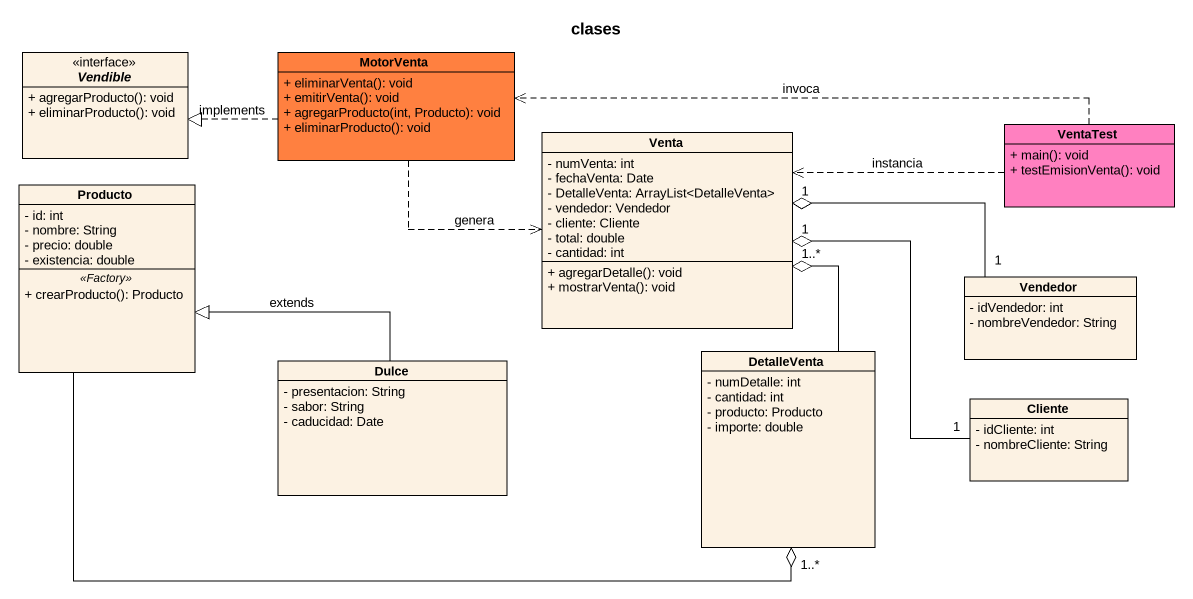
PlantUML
@startuml
title clases
hide circle
hide empty members
skinparam classAttributeIconSize 0
interface Vendible <<interface>> {
  + agregarProducto(): void
  + eliminarProducto(): void
}
class MotorVenta #FF8040 {
  + eliminarVenta(): void
  + emitirVenta(): void
  + agregarProducto(int, Producto): void
  + eliminarProducto(): void
}
class Venta {
  - numVenta: int
  - fechaVenta: Date
  - DetalleVenta: ArrayList<DetalleVenta>
  - vendedor: Vendedor
  - cliente: Cliente
  - total: double
  - cantidad: int
  + agregarDetalle(): void
  + mostrarVenta(): void
}
class VentaTest #FF80C0 {
  + main(): void
  + testEmisionVenta(): void
}
class Producto {
  - id: int
  - nombre: String
  - precio: double
  - existencia: double
  .. <<Factory>> ..
  + crearProducto(): Producto
}
class Vendedor {
  - idVendedor: int
  - nombreVendedor: String
}
class DetalleVenta {
  - numDetalle: int
  - cantidad: int
  - producto: Producto
  - importe: double
}
class Dulce {
  - presentacion: String
  - sabor: String
  - caducidad: Date
}
class Cliente {
  - idCliente: int
  - nombreCliente: String
}
MotorVenta .left.|> Vendible : implements
MotorVenta .right.> Venta : genera
VentaTest .left.> MotorVenta : invoca
VentaTest .left.> Venta : instancia
Producto -right-o "1..*" DetalleVenta
Vendedor "1" -left-o "1" Venta
DetalleVenta -up-o "1..*" Venta
Dulce -left-|> Producto : extends
Cliente "1" -left-o "1" Venta
@enduml
